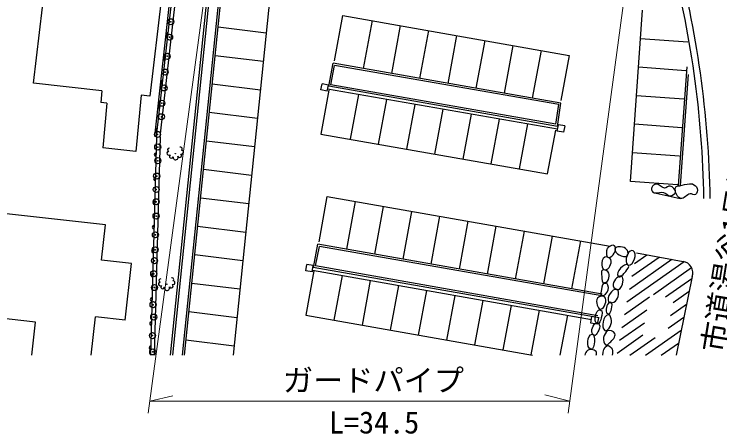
# Model space of a CAD drawing. Units: millimetres, scale not verified. Extents: x 40000 to 680000, y 20000 to 380000.
# Drawn here: x 261462 to 319964, y 242974 to 277750 of the extents above; entities that cross this region are included whole.
import ezdxf
from ezdxf.enums import TextEntityAlignment as Align

# ---------------------------------------------------------------- set-up
doc = ezdxf.new("R2010")
doc.units = ezdxf.units.MM
doc.header["$LTSCALE"] = 1000
doc.header["$PDMODE"] = 32
doc.header["$PDSIZE"] = 500
doc.layers.add('M-BGD', color=7, linetype='Continuous', lineweight=25)
doc.layers.add('M-STR-HTXT', color=7, linetype='Continuous', lineweight=13)
doc.styles.add('ＭＳ ゴシック', font='')
doc.styles.get('ＭＳ ゴシック').set_extended_font_data('MS Gothic')

msp = doc.modelspace()

# ---------------------------------------------------------------- linework, layer by layer
at = {"layer": 'M-BGD'}
for p, q in [((273272, 267611), (276006, 291951)), ((273572, 267590), (276268, 291600)), ((274614, 287247), (272726, 270961)), ((275224, 286810), (273090, 267632)), ((274424, 249495), (278013, 284512)), ((274625, 249495), (278191, 284288)), ((275429, 249495), (278986, 284192)), ((275580, 249495), (279135, 284174)), ((283098, 283277), (279613, 249495)), ((263083, 272017), (263828, 278320)), ((312562, 263892), (313538, 278077)), ((288027, 273872), (288716, 277640)), ((288716, 277640), (307472, 274332)), ((291134, 277213), (290399, 273237)), ((293468, 276802), (292734, 272830)), ((278368, 276691), (282368, 276204)), ((295802, 276390), (295068, 272422)), ((298136, 275978), (297403, 272015)), ((300470, 275567), (299738, 271608)), ((317319, 275427), (313375, 275714)), ((302804, 275155), (302073, 271200)), ((305138, 274744), (304408, 270793)), ((278126, 274333), (282125, 273846)), ((307472, 274332), (306779, 270580)), ((287546, 271777), (287896, 273674)), ((287721, 271899), (288016, 273501)), ((306769, 270381), (287896, 273674)), ((306601, 270258), (288016, 273501)), ((317147, 273063), (313213, 273350)), ((316544, 263564), (317249, 273388)), ((316694, 263553), (317354, 272753)), ((268730, 271398), (263083, 272017)), ((277884, 271974), (281882, 271488)), ((286885, 271469), (286988, 271968)), ((287412, 271377), (286885, 271469)), ((287562, 271447), (286898, 267810)), ((287514, 271875), (286988, 271968)), ((287412, 271377), (287514, 271875)), ((306506, 268225), (287443, 271531)), ((306507, 268452), (287546, 271777)), ((306379, 268626), (287721, 271899)), ((268730, 271398), (268645, 270429)), ((271981, 271042), (271552, 266371)), ((272726, 270961), (271981, 271042)), ((289341, 267382), (290025, 271083)), ((316974, 270699), (313050, 270985)), ((269158, 270373), (268645, 270429)), ((269158, 270373), (268818, 266671)), ((291676, 266972), (292360, 270678)), ((306507, 268452), (306769, 270381)), ((294010, 266563), (294696, 270273)), ((296345, 266153), (297031, 269868)), ((306379, 268626), (306601, 270258)), ((277642, 269616), (281638, 269130)), ((298679, 265743), (299366, 269463)), ((301014, 265334), (301702, 269058)), ((303348, 264924), (304037, 268653)), ((306483, 268062), (306574, 268591)), ((307102, 268501), (306574, 268591)), ((316802, 268336), (312887, 268621)), ((305682, 264515), (306352, 268136)), ((307011, 267972), (306483, 268062)), ((307102, 268501), (307011, 267972)), ((273272, 267611), (272777, 249495)), ((273572, 267590), (273077, 249495)), ((273272, 267611), (273090, 267632)), ((286898, 267810), (305682, 264515)), ((277401, 267258), (281395, 266772)), ((271552, 266371), (268818, 266671)), ((316630, 265972), (312724, 266257)), ((277159, 264900), (281152, 264414)), ((316457, 263608), (312562, 263892)), ((314420, 262964), (316684, 262484)), ((276917, 262542), (280909, 262056)), ((286736, 258891), (287418, 262637)), ((287418, 262637), (310861, 258528)), ((289031, 258265), (289752, 262228)), ((269047, 260286), (257546, 261574)), ((291365, 257855), (292087, 261819)), ((293699, 257444), (294421, 261410)), ((296033, 257034), (296756, 261001)), ((298368, 256624), (299090, 260591)), ((268718, 257355), (269047, 260286)), ((276675, 260184), (280665, 259699)), ((300702, 256214), (301425, 260182)), ((303036, 255804), (303759, 259773)), ((305370, 255393), (306094, 259364)), ((286277, 256762), (286647, 258684)), ((310194, 254546), (286647, 258684)), ((307705, 254983), (308428, 258955)), ((286453, 256884), (286766, 258511)), ((310165, 254399), (286766, 258511)), ((276434, 257826), (280422, 257341)), ((312466, 254974), (315969, 257435)), ((312672, 256035), (314936, 257626)), ((312878, 257096), (313904, 257817)), ((313048, 257976), (316916, 257260)), ((271203, 257077), (268718, 257355)), ((270680, 252406), (271203, 257077)), ((285640, 256489), (285732, 257009)), ((286263, 256914), (285732, 257009)), ((286171, 256394), (286263, 256914)), ((309849, 252760), (286453, 256884)), ((312260, 253912), (316999, 257243)), ((286308, 256470), (285630, 252799)), ((286171, 256394), (285640, 256489)), ((286194, 256524), (286171, 256394)), ((286194, 256524), (309321, 252448)), ((309950, 252589), (286238, 256769)), ((314449, 254534), (317612, 256757)), ((288649, 256092), (287965, 252389)), ((290983, 255680), (290299, 251979)), ((315452, 254322), (317634, 255855)), ((317664, 256002), (316329, 249495)), ((276192, 255468), (280179, 254983)), ((293317, 255269), (292633, 251569)), ((295651, 254857), (294968, 251159)), ((316101, 253861), (317414, 254784)), ((297985, 254446), (297302, 250749)), ((300319, 254035), (299637, 250340)), ((312054, 252851), (314139, 254316)), ((302653, 253623), (301971, 249930)), ((315883, 252791), (317194, 253713)), ((263235, 252233), (256576, 252978)), ((275950, 253110), (279936, 252625)), ((285630, 252799), (304445, 249495)), ((304987, 253212), (304305, 249520)), ((307321, 252800), (306711, 249495)), ((311848, 251790), (313920, 253246)), ((262928, 249495), (263235, 252233)), ((267839, 249495), (268196, 252684)), ((270680, 252406), (268196, 252684)), ((309271, 252158), (309362, 252693)), ((309797, 252054), (309271, 252158)), ((309905, 252597), (309797, 252054)), ((311642, 250728), (313702, 252175)), ((315664, 251721), (316975, 252642)), ((313801, 249495), (316755, 251571)), ((311437, 249667), (313583, 251175)), ((275708, 250752), (279692, 250267)), ((312497, 249495), (314586, 250963)), ((315106, 249495), (316535, 250499))]:
    msp.add_line(p, q, dxfattribs=at)
for centre in [(274822, 266191), (274115, 255372)]:
    msp.add_circle(centre, 21.4, dxfattribs=at)
for centre, radius, start, end in [((234246, 261106), 84403, 0.93791, 15.03582), ((235602, 261211), 83565, 0.85703, 15.18684), ((274220, 276050), 150, 83.59194, 263.59194), ((274220, 276050), 75, 83.59194, 263.59194), ((273997, 274063), 150, 83.59194, 263.59194), ((273997, 274063), 75, 83.59194, 263.59194), ((273773, 272075), 150, 83.59194, 263.59194), ((273773, 272075), 75, 83.59194, 263.59194), ((273550, 270088), 150, 83.59194, 263.59194), ((273550, 270088), 75, 83.59194, 263.59194), ((273327, 268100), 150, 83.59194, 263.59194), ((273327, 268100), 75, 83.59194, 263.59194), ((273231, 266104), 150, 88.43384, 268.43384), ((274284, 266214), 158, 93.49164, 310.36153), ((274308, 266503), 134, 75.36158, 255.3615), ((275270, 266593), 134, 295.36154, 115.36155), ((275348, 266314), 158, 240.36154, 97.23145), ((273231, 266104), 75, 88.43384, 268.43384), ((274489, 265973), 158, 130.36157, 347.23144), ((274851, 265890), 213, 166.92658, 23.79651), ((275191, 266039), 158, 203.49164, 60.36157), ((273176, 264105), 150, 88.43384, 268.43384), ((273176, 264105), 75, 88.43384, 268.43384), ((273122, 262106), 150, 88.43384, 268.43384), ((273122, 262106), 75, 88.43384, 268.43384), ((273067, 260106), 150, 88.43384, 268.43384), ((273067, 260106), 75, 88.43384, 268.43384), ((273012, 258107), 150, 88.43384, 268.43384), ((273012, 258107), 75, 88.43384, 268.43384), ((316766, 256319), 952, 340.54769, 80.9421), ((272958, 256108), 150, 88.43384, 268.43384), ((272958, 256108), 75, 88.43384, 268.43384), ((273601, 255684), 134, 75.36158, 255.3615), ((274563, 255774), 134, 295.36154, 115.36155), ((274641, 255495), 158, 240.36154, 97.23145), ((273577, 255396), 158, 93.49164, 310.36153), ((273782, 255154), 158, 130.36157, 347.23144), ((274144, 255071), 213, 166.92658, 23.79651), ((274484, 255220), 158, 203.49164, 60.36157), ((272903, 254109), 150, 88.43384, 268.43384), ((272903, 254109), 75, 88.43384, 268.43384), ((272848, 252109), 150, 88.43384, 268.43384), ((272848, 252109), 75, 88.43384, 268.43384), ((272794, 250110), 150, 88.43384, 268.43384), ((272794, 250110), 75, 88.43384, 268.43384)]:
    msp.add_arc(centre, radius, start, end, dxfattribs=at)
for points, knots in [([(316279, 263002), (316258, 262831), (316027, 262718), (315855, 262705), (315643, 262688), (315490, 262943), (315281, 262984), (315071, 263025), (314853, 262920), (314639, 262942), (314557, 262950), (314458, 262948), (314401, 263008), (314310, 263104), (314268, 263271), (314315, 263395), (314368, 263537), (314531, 263650), (314682, 263665), (314935, 263691), (315119, 263359), (315372, 263344), (315539, 263335), (315688, 263546), (315849, 263502), (316061, 263443), (316306, 263220), (316279, 263002)], [0, 0, 0, 0, 1, 1, 1, 2, 2, 2, 3, 3, 3, 4, 4, 4, 5, 5, 5, 6, 6, 6, 7, 7, 7, 8, 8, 8, 9, 9, 9, 9]), ([(318091, 263310), (318040, 263487), (317851, 263610), (317681, 263680), (317607, 263711), (317521, 263697), (317441, 263691), (317172, 263671), (316911, 263593), (316647, 263535), (316547, 263513), (316418, 263539), (316350, 263463), (316246, 263346), (316252, 263147), (316296, 262996), (316356, 262787), (316491, 262535), (316703, 262486), (316990, 262420), (317211, 262821), (317502, 262865), (317650, 262887), (317821, 262719), (317947, 262800), (318095, 262896), (318140, 263140), (318091, 263310)], [0, 0, 0, 0, 1, 1, 1, 2, 2, 2, 3, 3, 3, 4, 4, 4, 5, 5, 5, 6, 6, 6, 7, 7, 7, 8, 8, 8, 9, 9, 9, 9]), ([(310736, 257587), (310544, 257605), (310560, 257950), (310572, 258143), (310579, 258236), (310616, 258336), (310686, 258397), (310831, 258524), (311119, 258710), (311242, 258561), (311475, 258278), (311100, 257552), (310736, 257587)], [0, 0, 0, 0, 1, 1, 1, 2, 2, 2, 3, 3, 3, 4, 4, 4, 4]), ([(311264, 258304), (311298, 258518), (311688, 258482), (311900, 258439), (312059, 258407), (312228, 258306), (312299, 258161), (312364, 258028), (312407, 257787), (312276, 257716), (311933, 257530), (311202, 257919), (311264, 258304)], [0, 0, 0, 0, 1, 1, 1, 2, 2, 2, 3, 3, 3, 4, 4, 4, 4]), ([(312348, 257917), (312428, 258057), (312625, 258220), (312771, 258151), (312978, 258052), (312961, 257692), (312891, 257474), (312817, 257241), (312595, 256867), (312368, 256959), (312072, 257079), (312188, 257640), (312348, 257917)], [0, 0, 0, 0, 1, 1, 1, 2, 2, 2, 3, 3, 3, 4, 4, 4, 4]), ([(310458, 256554), (310295, 256544), (310191, 256789), (310170, 256951), (310140, 257184), (310211, 257514), (310426, 257607), (310590, 257677), (310861, 257575), (310921, 257408), (311031, 257103), (310781, 256575), (310458, 256554)], [0, 0, 0, 0, 1, 1, 1, 2, 2, 2, 3, 3, 3, 4, 4, 4, 4]), ([(312368, 256959), (312531, 256858), (312277, 256572), (312155, 256424), (312000, 256237), (311697, 255847), (311540, 256033), (311271, 256348), (312016, 257177), (312368, 256959)], [0, 0, 0, 0, 1, 1, 1, 2, 2, 2, 3, 3, 3, 3]), ([(310381, 255450), (310179, 255457), (310202, 255820), (310177, 256021), (310156, 256195), (310075, 256460), (310229, 256546), (310397, 256640), (310683, 256473), (310749, 256292), (310855, 256004), (310687, 255439), (310381, 255450)], [0, 0, 0, 0, 1, 1, 1, 2, 2, 2, 3, 3, 3, 4, 4, 4, 4]), ([(311809, 256027), (311959, 255991), (311942, 255732), (311921, 255580), (311888, 255337), (311796, 254997), (311557, 254940), (311386, 254899), (311142, 255058), (311118, 255232), (311071, 255580), (311468, 256109), (311809, 256027)], [0, 0, 0, 0, 1, 1, 1, 2, 2, 2, 3, 3, 3, 4, 4, 4, 4]), ([(310158, 254443), (310007, 254513), (310116, 254781), (310155, 254942), (310205, 255152), (310235, 255524), (310450, 255516), (310671, 255507), (310759, 255119), (310707, 254904), (310650, 254672), (310374, 254343), (310158, 254443)], [0, 0, 0, 0, 1, 1, 1, 2, 2, 2, 3, 3, 3, 4, 4, 4, 4]), ([(311422, 254943), (311616, 254903), (311576, 254553), (311531, 254361), (311488, 254172), (311359, 253978), (311184, 253896), (311050, 253833), (310807, 253786), (310740, 253919), (310556, 254285), (311020, 255025), (311422, 254943)], [0, 0, 0, 0, 1, 1, 1, 2, 2, 2, 3, 3, 3, 4, 4, 4, 4]), ([(310066, 253299), (309924, 253275), (309847, 253504), (309804, 253642), (309746, 253826), (309703, 254075), (309829, 254221), (309959, 254370), (310282, 254479), (310411, 254330), (310650, 254057), (310424, 253359), (310066, 253299)], [0, 0, 0, 0, 1, 1, 1, 2, 2, 2, 3, 3, 3, 4, 4, 4, 4]), ([(310928, 253874), (311107, 253846), (311022, 253511), (310984, 253334), (310951, 253178), (310900, 252961), (310746, 252921), (310676, 252902), (310582, 252963), (310560, 253032), (310466, 253324), (310625, 253921), (310928, 253874)], [0, 0, 0, 0, 1, 1, 1, 2, 2, 2, 3, 3, 3, 4, 4, 4, 4]), ([(309798, 252105), (309980, 252026), (310086, 252404), (310132, 252596), (310185, 252813), (310274, 253248), (310052, 253259), (309658, 253278), (309436, 252260), (309798, 252105)], [0, 0, 0, 0, 1, 1, 1, 2, 2, 2, 3, 3, 3, 3]), ([(310717, 252840), (310897, 252866), (310960, 252543), (310977, 252363), (310998, 252144), (310914, 251905), (310775, 251733), (310692, 251632), (310539, 251461), (310434, 251538), (310076, 251801), (310278, 252778), (310717, 252840)], [0, 0, 0, 0, 1, 1, 1, 2, 2, 2, 3, 3, 3, 4, 4, 4, 4]), ([(309522, 251139), (309652, 251072), (309780, 251302), (309852, 251429), (309954, 251612), (310075, 251873), (309959, 252047), (309895, 252142), (309716, 252189), (309623, 252122), (309356, 251929), (309229, 251290), (309522, 251139)], [0, 0, 0, 0, 1, 1, 1, 2, 2, 2, 3, 3, 3, 4, 4, 4, 4]), ([(310649, 251507), (310831, 251617), (311174, 251491), (311251, 251292), (311355, 251024), (311052, 250730), (310844, 250532), (310749, 250442), (310595, 250287), (310490, 250364), (310180, 250591), (310320, 251307), (310649, 251507)], [0, 0, 0, 0, 1, 1, 1, 2, 2, 2, 3, 3, 3, 4, 4, 4, 4]), ([(309268, 249985), (309496, 249925), (309549, 250391), (309565, 250626), (309579, 250839), (309587, 251260), (309376, 251237), (308959, 251192), (308864, 250092), (309268, 249985)], [0, 0, 0, 0, 1, 1, 1, 2, 2, 2, 3, 3, 3, 3]), ([(309721, 249495), (309751, 249597), (309752, 249695), (309696, 249787), (309571, 249992), (309157, 250048), (308983, 249883), (308887, 249792), (308816, 249653), (308771, 249495)], [0, 0, 0, 0, 1, 1, 1, 2, 2, 2, 3, 3, 3, 3]), ([(310596, 250281), (310749, 250367), (310957, 250146), (311035, 249988), (311108, 249841), (311073, 249663), (311029, 249495)], [0, 0, 0, 0, 1, 1, 1, 2, 2, 2, 2])]:
    msp.add_open_spline(points, degree=3, knots=knots, dxfattribs=at)
msp.add_open_spline([(310270, 249495), (310271, 249824), (310381, 250159), (310596, 250281)], degree=3, dxfattribs=at)
for p in [(274451, 277116), (274353, 275842), (274143, 274253), (273973, 272946), (273893, 271637), (273707, 270365), (273666, 269250), (273351, 267787), (273365, 266741), (273376, 265608), (273279, 264334), (273238, 263219), (273234, 262210), (273227, 261023), (273177, 259466), (273151, 258226), (273096, 257324), (273038, 256245), (273102, 255092), (272984, 253678), (273033, 252650), (272930, 251111), (272955, 249764)]:
    msp.add_point(p, dxfattribs=at)
at = {"layer": 'M-STR-HTXT'}
for p, q in [((279590, 296609), (272580, 244702)), ((313454, 289576), (307393, 244702)), ((272714, 245693), (274615, 246135)), ((307527, 245693), (305446, 246198)), ((307527, 245693), (272714, 245693))]:
    msp.add_line(p, q, dxfattribs=at)

# ---------------------------------------------------------------- texts
at = {"layer": 'M-BGD', "style": 'ＭＳ ゴシック'}
msp.add_text('市道湯谷1号線', height=1833, rotation=80.745, dxfattribs=at).set_placement((320802, 249531), align=Align.BOTTOM_LEFT)
at = {"layer": 'M-STR-HTXT', "style": 'ＭＳ ゴシック'}
for s, p in [('ガードパイプ', (283745, 245946)), ('L=34.5', (287562, 242454))]:
    msp.add_text(s, height=1833, dxfattribs=at).set_placement(p, align=Align.BOTTOM_LEFT)

doc.saveas('drawing.dxf')
